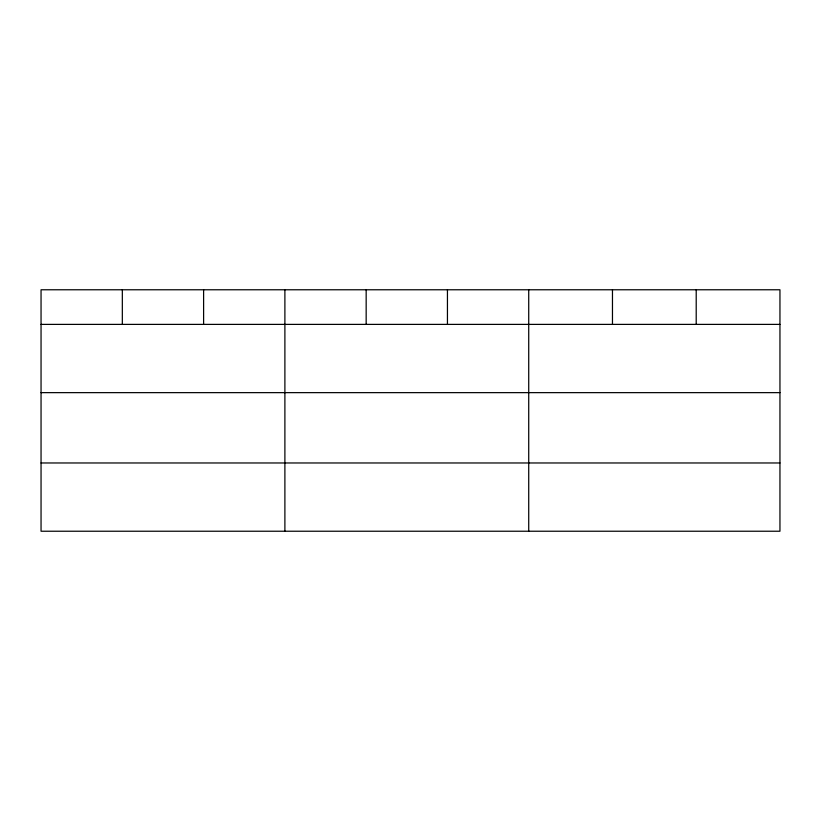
<?xml version="1.0" encoding="UTF-8"?>
<svg xmlns="http://www.w3.org/2000/svg" width="821" height="821" viewBox="0 0 821 821"><rect width="100%" height="100%" fill="white"/><g stroke="black" fill="none" stroke-linecap="round" stroke-linejoin="round"><path stroke-width="1.23" d="M779.95 392.643L779.95 289.772L41.05 289.772L41.05 531.228L779.95 531.228L779.95 392.643L41.05 392.643M41.05 324.387L779.95 324.387M41.05 462.972L779.95 462.972M696.208 289.772L696.208 324.387M612.466 289.772L612.466 324.387M528.724 289.772L528.724 531.228M447.445 289.772L447.445 324.387M366.166 289.772L366.166 324.387M284.887 289.772L284.887 531.228M203.608 289.772L203.608 324.387M122.329 289.772L122.329 324.387"/></g></svg>
